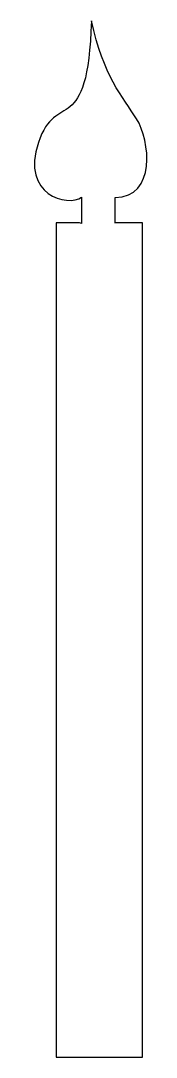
# Model space of a CAD drawing. Header units: centimetres. Extents: x -1.4 to 1.3, y -10 to 10.
import ezdxf

# ---------------------------------------------------------------- set-up
doc = ezdxf.new("R2010")
doc.units = ezdxf.units.CM
doc.header["$MEASUREMENT"] = 0
doc.layers.add('Camada 1', color=7, linetype='Continuous')

msp = doc.modelspace()

# ---------------------------------------------------------------- linework, layer by layer
at = {"layer": 'Camada 1'}
msp.add_open_spline([(0.47093, 6.12084), (0.47093, 6.12084), (1.00616, 6.12084), (1.00616, 6.12084), (1.00616, 6.12084), (1.00616, 6.12084), (1.00616, -10.0366), (1.00616, -10.0366), (1.00616, -10.0366), (1.00616, -10.0366), (-0.66656, -10.0366), (-0.66656, -10.0366), (-0.66656, -10.0366), (-0.66656, -10.0366), (-0.66656, 6.12084), (-0.66656, 6.12084), (-0.66656, 6.12084), (-0.66656, 6.12084), (-0.21325, 6.12084), (-0.21325, 6.12084), (-0.21325, 6.12084), (-0.21325, 6.12084), (-0.17544, 6.10944), (-0.17544, 6.10944), (-0.17544, 6.10944), (-0.17544, 6.10944), (-0.17544, 6.61781), (-0.17544, 6.61781), (-0.17544, 6.61781), (-0.44156, 6.4276), (-1.35403, 6.65321), (-1.01187, 7.67956), (-1.01187, 7.67956), (-0.66971, 8.7059), (-0.06144, 7.71766), (0.01463, 10.0366), (0.01463, 10.0366), (0.24294, 8.97215), (0.62275, 8.55393), (0.88916, 8.13573), (0.88916, 8.13573), (1.15499, 7.7175), (1.26958, 6.61496), (0.47093, 6.61496), (0.47093, 6.61496), (0.47093, 6.61496), (0.47093, 6.11815), (0.47093, 6.11815), (0.47093, 6.11815), (0.47093, 6.11815), (0.47093, 6.12084), (0.47093, 6.12084)], degree=3, knots=[0, 0, 0, 0, 0.07142857, 0.07142857, 0.07142857, 0.07142857, 0.14285714, 0.14285714, 0.14285714, 0.14285714, 0.21428571, 0.21428571, 0.21428571, 0.21428571, 0.28571429, 0.28571429, 0.28571429, 0.28571429, 0.35714286, 0.35714286, 0.35714286, 0.35714286, 0.42857143, 0.42857143, 0.42857143, 0.42857143, 0.5, 0.5, 0.5, 0.5, 0.57142857, 0.57142857, 0.57142857, 0.57142857, 0.64285714, 0.64285714, 0.64285714, 0.64285714, 0.71428571, 0.71428571, 0.71428571, 0.71428571, 0.78571429, 0.78571429, 0.78571429, 0.78571429, 0.85714286, 0.85714286, 0.85714286, 0.85714286, 1, 1, 1, 1], dxfattribs=at)

doc.saveas('drawing.dxf')
